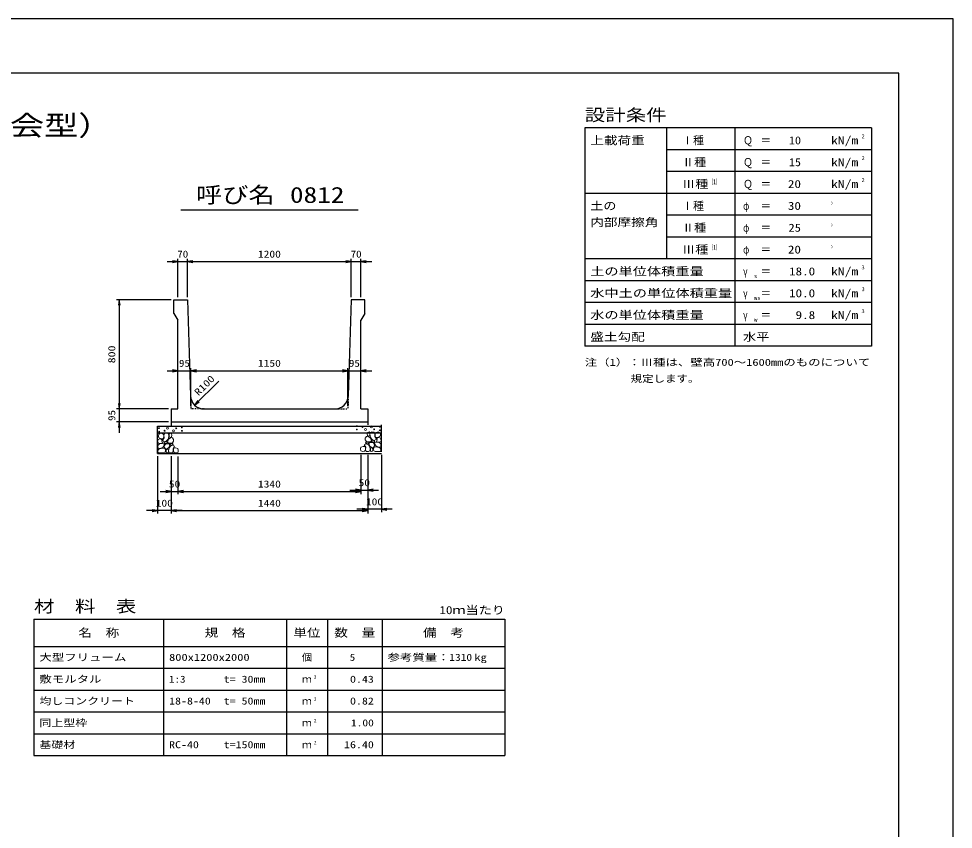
# Model space of a CAD drawing. Units: millimetres at full size. Extents: x 0 to 16820, y 0 to 11880.
# Drawn here: x 9973 to 16820, y 5940 to 11880 of the extents above; entities that cross this region are included whole.
import ezdxf
from ezdxf.enums import TextEntityAlignment as Align

# ---------------------------------------------------------------- set-up
doc = ezdxf.new("R2010")
doc.units = ezdxf.units.MM
doc.linetypes.add('DASHED_SPACED', pattern=[12, 6, -6])
for name, color, linetype, lineweight in [('0_2', 7, 'Continuous', 25), ('D-DCR-HCHn', 4, 'Continuous', 9), ('D-MTR-FRAM', 7, 'Continuous', 25), ('D-MTR-LINE', 7, 'Continuous', 25), ('D-STR-DIM', 7, 'Continuous', 25), ('D-STR-STRn', 1, 'Continuous', 25), ('D-TTL', 2, 'Continuous', 25), ('D-TTL-FRAM', 2, 'Continuous', 25), ('D-TTL-LINE', 7, 'Continuous', 25), ('D-TTL-TXT', 7, 'Continuous', 25)]:
    doc.layers.add(name, color=color, linetype=linetype, lineweight=lineweight)
for name, color, linetype in [('D-DOC', 7, 'Continuous'), ('D-MTR', 7, 'Continuous'), ('D-MTR-TXT', 7, 'Continuous')]:
    doc.layers.add(name, color=color, linetype=linetype)
doc.styles.add('ＭＳ ゴシック', font='')
doc.styles.get('ＭＳ ゴシック').set_extended_font_data('MS Gothic')

# ---------------------------------------------------------------- blocks, each defined once
blk = doc.blocks.new('open_arrow')
at = {"color": 0, "linetype": 'Continuous', "lineweight": -2}
blk.add_lwpolyline([(7.5, 1.25), (0, 0), (7.5, -1.25)], dxfattribs=at)

msp = doc.modelspace()

# ---------------------------------------------------------------- linework, layer by layer
at = {"layer": '0_2'}
for p, q in [((11090, 8675), (11090, 8395)), ((11140, 8672.5), (11140, 8395)), ((11140, 8672.5), (11140, 8395)), ((12480, 8675), (12480, 8395)), ((11010, 8415), (11220, 8415)), ((11140, 8415), (12480, 8415))]:
    msp.add_line(p, q, dxfattribs=at)
at = {"layer": 'D-DCR-HCHn'}
for points in [[(11028.399, 8838.696), (11012.796, 8842.163), (10998.928, 8835.228), (10997.194, 8819.626), (11000.661, 8807.491), (11017.997, 8802.29), (11030.132, 8802.29), (11035.333, 8810.958), (11035.333, 8830.028)], [(11042.267, 8840.429), (11037.067, 8824.827), (11038.8, 8807.491), (11026.665, 8788.421), (11042.267, 8779.753), (11059.603, 8788.421), (11070.005, 8802.29), (11073.472, 8824.827), (11070.005, 8836.962), (11059.603, 8842.163)], [(11075.206, 8836.962), (11075.206, 8816.159), (11083.874, 8810.958), (11092.542, 8816.159), (11094.275, 8828.294), (11092.542, 8838.696), (11080.407, 8842.163)], [(12544.794, 8846.962), (12544.794, 8826.159), (12536.126, 8820.958), (12527.458, 8826.159), (12525.725, 8838.294), (12527.458, 8848.696), (12539.593, 8852.163)], [(12577.733, 8850.429), (12582.933, 8834.827), (12581.2, 8817.491), (12593.335, 8798.421), (12577.733, 8789.753), (12560.397, 8798.421), (12549.995, 8812.29), (12546.528, 8834.827), (12549.995, 8846.962), (12560.397, 8852.163)], [(12591.601, 8848.696), (12607.204, 8852.163), (12621.072, 8845.228), (12622.806, 8829.626), (12619.339, 8817.491), (12602.003, 8812.29), (12589.868, 8812.29), (12584.667, 8820.958), (12584.667, 8840.028)], [(10995.46, 8795.356), (10990.26, 8779.753), (10997.194, 8769.352), (11014.53, 8767.618), (11026.366, 8772.699), (11021.464, 8784.954), (11024.932, 8791.889), (11017.997, 8798.823), (11007.596, 8802.29)], [(11028.366, 8737.757), (11041.208, 8757.019), (11039.603, 8761.834), (11021.946, 8766.65), (11005.894, 8765.045), (10994.658, 8755.414), (10993.052, 8744.177), (10994.658, 8732.941), (11007.499, 8729.731)], [(11045.735, 8779.753), (11037.067, 8772.819), (11040.534, 8767.618), (11052.669, 8767.618), (11057.87, 8769.352), (11061.337, 8776.286), (11056.136, 8781.487)], [(11073.311, 8737.757), (11081.337, 8757.019), (11074.916, 8765.045), (11055.654, 8765.045), (11047.628, 8761.834), (11039.603, 8750.598), (11039.603, 8740.967), (11047.628, 8728.125), (11057.259, 8726.52)], [(11071.739, 8798.823), (11063.071, 8778.02), (11070.005, 8769.352), (11090.808, 8769.352), (11099.476, 8772.819), (11108.144, 8784.954), (11108.144, 8795.356), (11099.476, 8809.224), (11089.074, 8810.958)], [(11097.389, 8755.414), (11105.415, 8761.834), (11102.204, 8766.65), (11090.968, 8766.65), (11086.153, 8765.045), (11082.942, 8758.624), (11087.758, 8753.808)], [(12519.401, 8709.232), (12514.585, 8723.679), (12516.19, 8739.731), (12504.954, 8757.388), (12519.401, 8765.414), (12535.452, 8757.388), (12545.084, 8744.546), (12548.294, 8723.679), (12545.084, 8712.443), (12535.452, 8707.627)], [(12548.261, 8808.823), (12556.929, 8788.02), (12549.995, 8779.352), (12529.192, 8779.352), (12520.524, 8782.819), (12511.856, 8794.954), (12511.856, 8805.356), (12520.524, 8819.224), (12530.926, 8820.958)], [(12522.611, 8765.414), (12514.585, 8771.834), (12517.796, 8776.65), (12529.032, 8776.65), (12533.847, 8775.045), (12537.058, 8768.624), (12532.242, 8763.808)], [(12546.689, 8747.757), (12538.663, 8767.019), (12545.084, 8775.045), (12564.346, 8775.045), (12572.372, 8771.834), (12580.397, 8760.598), (12580.397, 8750.967), (12572.372, 8738.125), (12562.741, 8736.52)], [(12574.265, 8789.753), (12582.933, 8782.819), (12579.466, 8777.618), (12567.331, 8777.618), (12562.13, 8779.352), (12558.663, 8786.286), (12563.864, 8791.487)], [(12591.634, 8747.757), (12578.792, 8767.019), (12580.397, 8771.834), (12598.054, 8776.65), (12614.106, 8775.045), (12625.342, 8765.414), (12626.948, 8754.177), (12625.342, 8742.941), (12612.501, 8739.731)], [(12624.54, 8805.356), (12629.74, 8789.753), (12622.806, 8779.352), (12605.47, 8777.618), (12593.634, 8782.699), (12598.536, 8794.954), (12595.068, 8801.889), (12602.003, 8808.823), (12612.404, 8812.29)], [(11034.787, 8697.627), (11046.023, 8702.443), (11049.234, 8718.494), (11042.813, 8729.731), (11031.577, 8732.941), (11017.13, 8731.336), (11001.078, 8724.915), (10993.052, 8715.284), (10993.052, 8704.048), (10997.868, 8697.627), (11017.13, 8699.232)], [(11070.101, 8702.443), (11070.101, 8721.705), (11062.075, 8726.52), (11054.049, 8721.705), (11052.444, 8710.469), (11054.049, 8700.837), (11065.285, 8697.627)], [(11100.599, 8699.232), (11105.415, 8713.679), (11103.81, 8729.731), (11115.046, 8747.388), (11100.599, 8755.414), (11084.548, 8747.388), (11074.916, 8734.546), (11071.706, 8713.679), (11074.916, 8702.443), (11084.548, 8697.627)], [(11113.441, 8700.837), (11127.887, 8697.627), (11140.729, 8704.048), (11142.334, 8718.494), (11139.124, 8729.731), (11123.072, 8734.546), (11111.836, 8734.546), (11107.02, 8726.52), (11107.02, 8708.863)], [(12506.559, 8710.837), (12492.113, 8707.627), (12479.271, 8714.048), (12477.666, 8728.494), (12480.876, 8739.731), (12496.928, 8744.546), (12508.164, 8744.546), (12512.98, 8736.52), (12512.98, 8718.863)], [(12549.899, 8712.443), (12549.899, 8731.705), (12557.925, 8736.52), (12565.951, 8731.705), (12567.556, 8720.469), (12565.951, 8710.837), (12554.715, 8707.627)], [(12585.213, 8707.627), (12573.977, 8712.443), (12570.766, 8728.494), (12577.187, 8739.731), (12588.423, 8742.941), (12602.87, 8741.336), (12618.922, 8734.915), (12626.948, 8725.284), (12626.948, 8714.048), (12622.132, 8707.627), (12602.87, 8709.232)]]:
    msp.add_lwpolyline(points, close=True, dxfattribs=at)
for centre, radius in [((11000.727, 8878.955), 3), ((11001.869, 8853.91), 3), ((11042.292, 8860.752), 3), ((11063.336, 8878.955), 7.5), ((11106.664, 8859.961), 7.5), ((11127.708, 8878.164), 3), ((11168.131, 8885.006), 3), ((11169.273, 8859.961), 3), ((12450.727, 8869.961), 3), ((12451.869, 8895.006), 3), ((12492.292, 8888.164), 3), ((12513.336, 8869.961), 7.5), ((12556.664, 8888.955), 7.5), ((12577.708, 8870.752), 3), ((12618.131, 8863.91), 3), ((12619.273, 8888.955), 3)]:
    msp.add_circle(centre, radius, dxfattribs=at)
at = {"layer": 'D-MTR-FRAM'}
for p, q in [((10085, 7480), (13535, 7480)), ((10085, 7480), (10085, 6480)), ((13535, 7480), (13535, 6480)), ((10085, 6480), (13535, 6480))]:
    msp.add_line(p, q, dxfattribs=at)
at = {"layer": 'D-MTR-LINE'}
for p, q in [((11035, 7480), (11035, 6480)), ((11935, 7480), (11935, 6480)), ((12235, 7480), (12235, 6480)), ((12635, 7480), (12635, 6480)), ((10085, 7280), (13535, 7280)), ((10085, 7120), (13535, 7120)), ((10085, 6960), (13535, 6960)), ((10085, 6800), (13535, 6800)), ((10085, 6640), (13535, 6640))]:
    msp.add_line(p, q, dxfattribs=at)
at = {"layer": 'D-STR-DIM'}
for p, q in [((11060, 10100), (11290, 10100)), ((11140, 9840), (11140, 10120)), ((11210, 9840), (11210, 10120)), ((11210, 9840), (11210, 10120)), ((11210, 10100), (12410, 10100)), ((12330, 10100), (12560, 10100)), ((12410, 9840), (12410, 10120)), ((12410, 9840), (12410, 10120)), ((12480, 9840), (12480, 10120)), ((11090, 9820), (10690, 9820)), ((10710, 9820), (10710, 9020)), ((11235, 9040), (11235, 9320)), ((11235, 9040), (11235, 9320)), ((12385, 9040), (12385, 9320)), ((12385, 9040), (12385, 9320)), ((11060, 9300), (11315, 9300)), ((11235, 9300), (12385, 9300)), ((12305, 9300), (12560, 9300)), ((11262.326, 9048.193), (11439.103, 9224.97)), ((10710, 9100), (10710, 8845)), ((11070, 9020), (10690, 9020)), ((11070, 9020), (10690, 9020)), ((11070, 8925), (10690, 8925)), ((10990, 8675), (10990, 8255)), ((11090, 8675), (11090, 8255)), ((11090, 8675), (11090, 8255)), ((12480, 8685), (12480, 8405)), ((12530, 8685), (12530, 8265)), ((12530, 8685), (12530, 8405)), ((12530, 8675), (12530, 8255)), ((12630, 8685), (12630, 8265)), ((12400, 8425), (12610, 8425)), ((12710, 8285), (12450, 8285)), ((11170, 8275), (10910, 8275)), ((11090, 8275), (12530, 8275))]:
    msp.add_line(p, q, dxfattribs=at)
at = {"layer": 'D-STR-STRn'}
for p, q in [((11110, 9820), (11210, 9820)), ((11110, 9720), (11110, 9820)), ((11210, 9820), (11231.973, 9116.877)), ((12410, 9820), (12388.027, 9116.877)), ((12510, 9820), (12410, 9820)), ((12510, 9720), (12510, 9820)), ((11110, 9720), (11140, 9670)), ((11140, 9020), (11140, 9670)), ((12510, 9720), (12480, 9670)), ((12480, 9020), (12480, 9670)), ((11090, 9020), (11090, 8925)), ((11090, 9020), (11140, 9020)), ((11331.924, 9020), (12288.076, 9020)), ((12480, 9020), (12530, 9020)), ((12530, 9020), (12530, 8925)), ((11090, 8925), (12530, 8925)), ((11090, 8925), (11090, 8895)), ((12530, 8925), (12530, 8905)), ((12630, 8705), (12630, 8905)), ((10990, 8695), (10990, 8895)), ((10990, 8895), (12630, 8895)), ((10990, 8845), (12630, 8845)), ((10990, 8695), (12630, 8695))]:
    msp.add_line(p, q, dxfattribs=at)
at = {"layer": 'D-STR-STRn', "color": 2, "linetype": 'DASHED_SPACED'}
for p, q in [((11231.973, 9116.877), (11235, 9020)), ((12388.027, 9116.877), (12385, 9020)), ((11331.924, 9020), (11235, 9020)), ((12288.076, 9020), (12385, 9020))]:
    msp.add_line(p, q, dxfattribs=at)
at = {"layer": 'D-STR-STRn'}
for centre, start, end in [((11331.924, 9120), 181.78991, 270), ((12288.076, 9120), 270, 358.21009)]:
    msp.add_arc(centre, 100, start, end, dxfattribs=at)
at = {"layer": 'D-TTL'}
for points in [[(0, 0), (16820, 0), (16820, 11880), (0, 11880)], [(400, 400), (16420, 400), (16420, 11480), (400, 11480)]]:
    msp.add_lwpolyline(points, close=True, dxfattribs=at)
at = {"layer": 'D-TTL-FRAM'}
for p, q in [((16220, 11080), (14120, 11080)), ((14120, 11080), (14120, 9480)), ((16220, 11080), (16220, 9480)), ((16220, 9480), (14120, 9480))]:
    msp.add_line(p, q, dxfattribs=at)
at = {"layer": 'D-TTL-LINE'}
for p, q in [((14720, 11080), (14720, 10120)), ((15220, 11080), (15220, 9480)), ((16220, 10920), (14720, 10920)), ((16220, 10760), (14720, 10760)), ((16220, 10600), (14120, 10600)), ((16220, 10440), (14720, 10440)), ((16220, 10280), (14720, 10280)), ((16220, 10120), (14120, 10120)), ((16220, 9960), (14120, 9960)), ((16220, 9800), (14120, 9800)), ((16220, 9640), (14120, 9640))]:
    msp.add_line(p, q, dxfattribs=at)
at = {"layer": 'D-TTL-TXT'}
msp.add_line((11160, 10480), (12460, 10480), dxfattribs=at)

# ---------------------------------------------------------------- block references
at = {"layer": '0_2', "xscale": 5.33, "yscale": 5.33, "rotation": 180}
for p in [(11090, 8415), (12480, 8415)]:
    msp.add_blockref('open_arrow', p, dxfattribs=at)
at = {"layer": '0_2', "xscale": 5.33, "yscale": 5.33}
msp.add_blockref('open_arrow', (11140, 8415), dxfattribs=at)
msp.add_blockref('open_arrow', (11140, 8415), dxfattribs=at)
at = {"layer": 'D-STR-DIM', "xscale": 5.33, "yscale": 5.33}
for p, rotation in [((11140, 10100), 180), ((12410, 10100), 180), ((12410, 10100), 180), ((10710, 9820), 270), ((11140, 9300), 180), ((12385, 9300), 180), ((12385, 9300), 180), ((10710, 9020), 90), ((10710, 9020), 90), ((11262.326, 9048.193), 45), ((10710, 8925), 270), ((12480, 8425), 180), ((12530, 8285), 180), ((10990, 8275), 180), ((12530, 8275), 180)]:
    msp.add_blockref('open_arrow', p, dxfattribs=dict(at, rotation=rotation))
for p in [(11210, 10100), (11210, 10100), (12480, 10100), (11235, 9300), (11235, 9300), (12480, 9300), (12530, 8425), (12630, 8285), (11090, 8275), (11090, 8275)]:
    msp.add_blockref('open_arrow', p, dxfattribs=at)

# ---------------------------------------------------------------- texts
at = {"layer": '0_2', "style": 'ＭＳ ゴシック', "width": 1.2}
for s, p in [('50', (11115, 8470)), ('1340', (11810, 8470))]:
    msp.add_text(s, height=51.32, dxfattribs=at).set_placement(p, align=Align.MIDDLE_CENTER)
at = {"layer": 'D-DOC', "style": 'ＭＳ ゴシック'}
for s, width, p in [('注（1）：Ⅲ種は、壁高700～1600mmのものについて', 1.3, (14120, 9320.667)), ('\u3000\u3000\u3000\u3000規定します。', 1.2, (14120, 9200.667))]:
    msp.add_text(s, height=51.32, dxfattribs=dict(at, width=width)).set_placement(p, align=Align.BOTTOM_LEFT)
at = {"layer": 'D-MTR', "style": 'ＭＳ ゴシック', "width": 1.25}
msp.add_text('材\u3000料\u3000表', height=87.98, dxfattribs=at).set_placement((10085, 7504), align=Align.BOTTOM_LEFT)
at = {"layer": 'D-MTR', "style": 'ＭＳ ゴシック', "width": 1.2}
msp.add_text('10ｍ当たり', height=58.65, dxfattribs=at).set_placement((13535, 7499.333), align=Align.BOTTOM_RIGHT)
at = {"layer": 'D-MTR-TXT', "style": 'ＭＳ ゴシック'}
for s, height, width, p in [('名\u3000称', 58.65, 1.25, (10560, 7380)), ('規\u3000格', 58.65, 1.25, (11485, 7380)), ('単位', 58.65, 1.25, (12085, 7380)), ('数\u3000量', 58.65, 1.25, (12435, 7380)), ('備\u3000考', 58.65, 1.25, (13085, 7380)), ('個', 51.32, 1.1, (12085, 7200))]:
    msp.add_text(s, height=height, dxfattribs=dict(at, width=width)).set_placement(p, align=Align.MIDDLE_CENTER)
for s, width, p in [('大型フリューム', 1.3, (10125, 7200)), ('800x1200x2000', 1.3, (11075, 7200)), ('参考質量：    kg', 1.3, (12675, 7200)), ('敷モルタル', 1.3, (10125, 7040)), ('1:3', 1.15, (11075, 7040)), ('t= 30mm', 1.25, (11475, 7040)), ('均しコンクリート', 1.25, (10125, 6880)), ('18-8-40', 1.25, (11075, 6880)), ('t= 50mm', 1.25, (11475, 6880)), ('同上型枠', 1.25, (10125, 6720)), ('基礎材', 1.25, (10125, 6560)), ('RC-40', 1.25, (11075, 6560)), ('t=150mm', 1.25, (11475, 6560))]:
    msp.add_text(s, height=51.32, dxfattribs=dict(at, width=width)).set_placement(p, align=Align.MIDDLE_LEFT)
for s, width, p in [('5', 1.15, (12438.553, 7200)), ('1310', 1.2, (13295, 7200)), ('0.43', 1.25, (12575, 7040)), ('0.82', 1.25, (12575, 6880)), ('1.00', 1.2, (12575, 6720)), ('16.40', 1.25, (12575, 6560))]:
    msp.add_text(s, height=51.32, dxfattribs=dict(at, width=width)).set_placement(p, align=Align.MIDDLE_RIGHT)
for p in [(12085, 7040), (12085, 6880), (12085, 6720), (12085, 6560)]:
    msp.add_text('ｍ', height=51.32, dxfattribs=at).set_placement(p, align=Align.MIDDLE_CENTER)
at = {"layer": 'D-MTR-TXT', "style": 'ＭＳ ゴシック', "width": 1.15}
for s, p in [('3', (12135, 7035.333)), ('3', (12135, 6875.333)), ('2', (12135, 6715.333)), ('2', (12135, 6555.333))]:
    msp.add_text(s, height=25.66, dxfattribs=at).set_placement(p, align=Align.BOTTOM_LEFT)
at = {"layer": 'D-STR-DIM', "style": 'ＭＳ ゴシック'}
for s, width, p in [('70', 1.15, (11175, 10155)), ('1200', 1.2, (11810, 10155)), ('70', 1.15, (12445, 10155)), ('95', 1.15, (11187.5, 9355)), ('1150', 1.2, (11810, 9355)), ('95', 1.15, (12432.5, 9355)), ('50', 1.2, (12505, 8480)), ('100', 1.2, (11040, 8330)), ('1440', 1.2, (11810, 8330)), ('100', 1.2, (12580, 8340))]:
    msp.add_text(s, height=51.32, dxfattribs=dict(at, width=width)).set_placement(p, align=Align.MIDDLE_CENTER)
for s, width, p in [('800', 1.25, (10655, 9420)), ('95', 1.15, (10655, 8972.5))]:
    msp.add_text(s, height=51.32, rotation=90, dxfattribs=dict(at, width=width)).set_placement(p, align=Align.MIDDLE_CENTER)
at = {"layer": 'D-STR-DIM', "style": 'ＭＳ ゴシック', "width": 1.25}
msp.add_text('R100', height=51.32, rotation=45, dxfattribs=at).set_placement((11301.266, 9102.218), align=Align.BOTTOM_LEFT)
at = {"layer": 'D-TTL-TXT', "style": 'ＭＳ ゴシック'}
for s, height, width, p in [('設計条件', 87.98, 1.25, (14120, 11104)), ('上載荷重', 58.65, 1.25, (14160, 10941.333)), ('2', 29.33, 1.15, (16148, 10994.667)), ('Ｑ', 58.65, 0.9, (15280, 10941.333)), ('＝', 58.65, 0.95, (15408, 10941.333)), ('kN/m', 58.65, 1.25, (15924, 10941.333)), ('Ⅱ種', 58.65, 1.1, (14833.333, 10781.333)), ('Ｑ', 58.65, 0.9, (15280, 10781.333)), ('＝', 58.65, 0.95, (15408, 10781.333)), ('kN/m', 58.65, 1.25, (15924, 10781.333)), ('2', 29.33, 1.15, (16148, 10834.667)), ('Ⅲ種', 58.65, 1.2, (14833.333, 10621.333)), ('（1）', 36.66, 0.6, (15031.179, 10655.282)), ('Ｑ', 58.65, 0.9, (15280, 10621.333)), ('＝', 58.65, 0.95, (15408, 10621.333)), ('kN/m', 58.65, 1.25, (15924, 10621.333)), ('2', 29.33, 1.15, (16148, 10674.667)), ('土の', 58.65, 1.2, (14160, 10461.333)), ('φ', 58.65, 0.75, (15280, 10461.333)), ('＝', 58.65, 0.95, (15408, 10461.333)), ('°', 58.65, 0.3, (15924, 10461.333)), ('内部摩擦角', 58.65, 1.25, (14160, 10341.333)), ('Ⅱ種', 58.65, 1.1, (14833.333, 10301.333)), ('φ', 58.65, 0.75, (15280, 10301.333)), ('＝', 58.65, 0.95, (15408, 10301.333)), ('°', 58.65, 0.3, (15924, 10301.333)), ('Ⅲ種', 58.65, 1.2, (14833.333, 10141.333)), ('（1）', 36.66, 0.6, (15031.179, 10175.282)), ('φ', 58.65, 0.75, (15280, 10141.333)), ('°', 58.65, 0.3, (15924, 10141.333)), ('＝', 58.65, 0.95, (15408, 10141.333)), ('土の単位体積重量', 58.65, 1.3, (14160, 9981.333)), ('3', 29.33, 1.15, (16148, 10034.667)), ('γ', 58.65, 0.75, (15280, 9981.333)), ('s', 29.33, 1.15, (15360, 9970.667)), ('＝', 58.65, 0.95, (15408, 9981.333)), ('kN/m', 58.65, 1.25, (15924, 9981.333)), ('水中土の単位体積重量', 58.65, 1.3, (14160, 9821.333)), ('γ', 58.65, 0.75, (15280, 9821.333)), ('＝', 58.65, 0.95, (15408, 9821.333)), ('kN/m', 58.65, 1.25, (15924, 9821.333)), ('3', 29.33, 1.15, (16148, 9874.667)), ('ws', 29.33, 1.2, (15360, 9810.667)), ('水の単位体積重量', 58.65, 1.3, (14160, 9661.333)), ('γ', 58.65, 0.75, (15280, 9661.333)), ('kN/m', 58.65, 1.25, (15924, 9661.333)), ('3', 29.33, 1.15, (16148, 9714.667)), ('w', 29.33, 1.25, (15360, 9650.667)), ('＝', 58.65, 0.95, (15408, 9661.333)), ('盛土勾配', 58.65, 1.25, (14160, 9501.333)), ('水平', 58.65, 1.2, (15280, 9501.333))]:
    msp.add_text(s, height=height, dxfattribs=dict(at, width=width)).set_placement(p, align=Align.BOTTOM_LEFT)
for s, height, width, p in [('大型フリューム（農業土木事業協会型）', 146.6, 1.25, (8410, 10980)), ('呼び名', 117.3, 1.2, (11560, 10495)), ('0812', 117.3, 1.25, (12160, 10495))]:
    msp.add_text(s, height=height, dxfattribs=dict(at, width=width)).set_placement(p, align=Align.BOTTOM_CENTER)
for p in [(14833.333, 10941.333), (14833.333, 10461.333)]:
    msp.add_text('Ⅰ種', height=58.65, dxfattribs=at).set_placement(p, align=Align.BOTTOM_LEFT)
for s, width, p in [('10', 1.1, (15704, 10941.333)), ('15', 1.1, (15704, 10781.333)), ('20', 1.2, (15704, 10621.333)), ('30', 1.2, (15704, 10461.333)), ('25', 1.15, (15704, 10301.333)), ('20', 1.2, (15704, 10141.333)), ('18.0', 1.2, (15808, 9981.333)), ('10.0', 1.2, (15808, 9821.333)), ('9.8', 1.2, (15808, 9661.333))]:
    msp.add_text(s, height=58.65, dxfattribs=dict(at, width=width)).set_placement(p, align=Align.BOTTOM_RIGHT)

doc.saveas('drawing.dxf')
